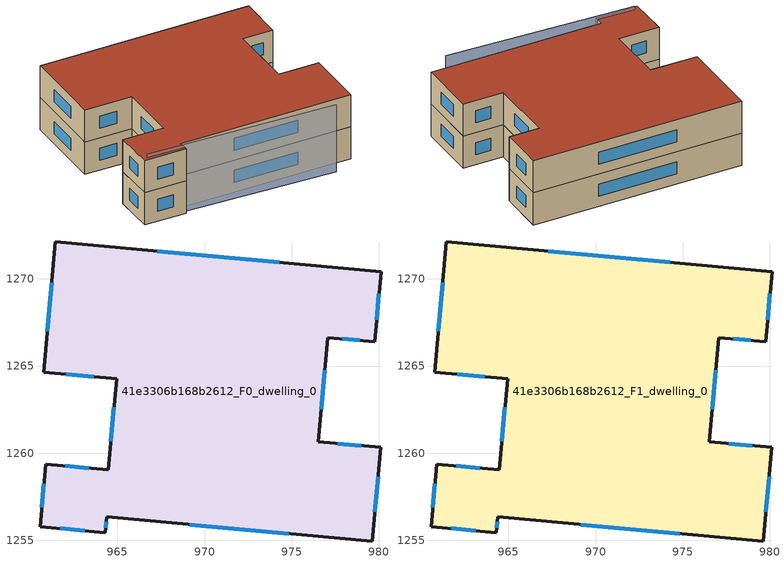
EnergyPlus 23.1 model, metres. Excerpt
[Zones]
41e3306b168b2612_F0_dwelling_0
 floor ground (EU_floor_Construction): 980.12,1270.42 979.76,1266.39 977.07,1266.64 976.52,1260.66 980.11,1260.33 979.62,1254.95 964.38,1256.34 964.29,1255.45 960.56,1255.79 960.89,1259.37 964.47,1259.05 964.95,1264.28 960.77,1264.66 961.45,1272.13 z0
 wall outside (EU_wall_Construction): 960.77,1264.66 964.95,1264.28 964.47,1259.05 960.89,1259.37 960.56,1255.79 964.29,1255.45 964.38,1256.34 979.62,1254.95 980.11,1260.33 976.52,1260.66 977.07,1266.64 979.76,1266.39 980.12,1270.42 961.45,1272.13 960.77,1264.66 z0:3
 window (EU_Window_Construction): 962.08,1264.54 963.64,1264.4 / 961.23,1269.79 960.98,1267 / 974.27,1270.96 967.3,1271.59 / 979.87,1267.65 980.01,1269.16 / 977.91,1266.56 978.91,1266.47 / 976.69,1262.53 976.9,1264.76 / 978.98,1260.43 977.65,1260.56 / 979.77,1256.64 979.95,1258.65 / 969.15,1255.91 974.84,1255.39 / 964.32,1255.73 964.35,1256.06 / 961.73,1255.68 963.12,1255.55 / 960.78,1258.25 960.66,1256.91 / 963.35,1259.15 962.01,1259.27 / 964.8,1262.64 964.62,1260.68 z0.94:2.06
41e3306b168b2612_F1_dwelling_0
 floor to 41e3306b168b2612_F0_dwelling_0 (EU_floor_Construction): 980.12,1270.42 979.76,1266.39 977.07,1266.64 976.52,1260.66 980.11,1260.33 979.62,1254.95 964.38,1256.34 964.29,1255.45 960.56,1255.79 960.89,1259.37 964.47,1259.05 964.95,1264.28 960.77,1264.66 961.45,1272.13 z3
 wall outside (EU_wall_Construction): 960.77,1264.66 964.95,1264.28 964.47,1259.05 960.89,1259.37 960.56,1255.79 964.29,1255.45 964.38,1256.34 979.62,1254.95 980.11,1260.33 976.52,1260.66 977.07,1266.64 979.76,1266.39 980.12,1270.42 961.45,1272.13 960.77,1264.66 z3:6
 window (EU_Window_Construction): 962.08,1264.54 963.64,1264.4 / 961.23,1269.79 960.98,1267 / 974.27,1270.96 967.3,1271.59 / 979.87,1267.65 980.01,1269.16 / 977.91,1266.56 978.91,1266.47 / 976.69,1262.53 976.9,1264.76 / 978.98,1260.43 977.65,1260.56 / 979.77,1256.64 979.95,1258.65 / 969.15,1255.91 974.84,1255.39 / 964.32,1255.73 964.35,1256.06 / 961.73,1255.68 963.12,1255.55 / 960.78,1258.25 960.66,1256.91 / 963.35,1259.15 962.01,1259.27 / 964.8,1262.64 964.62,1260.68 z3.94:5.06
 roof outside (EU_roof_Construction): 979.62,1254.95 980.11,1260.33 976.52,1260.66 977.07,1266.64 979.76,1266.39 980.12,1270.42 961.45,1272.13 960.77,1264.66 964.95,1264.28 964.47,1259.05 960.89,1259.37 960.56,1255.79 964.29,1255.45 964.38,1256.34 z6
shading: 961.03,1256.12 977.57,1253.99 z0:6.3
[Building]
EU S2 Campaign: North Axis=0; Terrain=City; Solar Distribution=FullExterior
[Site:Location]
Cape.Town.Intl.AP: Latitude=-33.965; Longitude=18.602; Time Zone=2; Elevation=46
[SizingPeriod:WeatherFileDays]
AnnualSizingPeriod: Begin Month=1; Begin Day of Month=1; End Month=12; End Day of Month=31; Day of Week for Start Day=Monday; Use Weather File Daylight Saving Period=No; Use Weather File Rain and Snow Indicators=No
[MATERIAL]
EU_InternalMass_Material: Roughness=MediumRough; Thickness=0.1; Conductivity=1; Density=1800; Specific Heat=900; Thermal Absorptance=0.9; Solar Absorptance=0.7; Visible Absorptance=0.7
[MATERIAL:NOMASS] Roughness=MediumRough; Thermal Absorptance=0.9; Solar Absorptance=0.7; Visible Absorptance=0.7
Name | Thermal Resistance
EU_wall_NoMass | 0.493876
EU_roof_NoMass | 0.449382
EU_floor_NoMass | 0.631313
[WINDOWMATERIAL:SIMPLEGLAZINGSYSTEM]
EU_Window_SimpleGlazing: UFactor=4.4; Solar Heat Gain Coefficient=0.85; Visible Transmittance=0.85
[CONSTRUCTION]
EU_wall_Construction: EU_wall_NoMass
EU_roof_Construction: EU_roof_NoMass
EU_floor_Construction: EU_floor_NoMass
EU_Window_Construction: EU_Window_SimpleGlazing
EU_InternalMass_Construction: EU_InternalMass_Material
[ZONE] Type=1; Multiplier=1; Ceiling Height=autocalculate; Floor Area=autocalculate; Part of Total Floor Area=Yes
Name | Volume
41e3306b168b2612_F0_dwelling_0 | 774.552
41e3306b168b2612_F1_dwelling_0 | 774.553
[INTERNALMASS] Construction=EU_InternalMass_Construction; Surface Area=258.184
Name | Zone or ZoneList
41e3306b168b2612_F0_dwelling_0_EU_InternalMass | 41e3306b168b2612_F0_dwelling_0
41e3306b168b2612_F1_dwelling_0_EU_InternalMass | 41e3306b168b2612_F1_dwelling_0
[OTHEREQUIPMENT] Fuel Type=Electricity; Design Level Calculation Method=Watts/Area; Power per Zone Floor Area=1; Fraction Latent=0; Fraction Radiant=0; Fraction Lost=0; Carbon Dioxide Generation Rate=0; EndUse Subcategory=EU_Step8_InternalGains
Name | Zone or ZoneList or Space or SpaceList | Schedule
EU_Step8_InternalGain_41e3306b168b2612_F0_dwelling_0_f000 | 41e3306b168b2612_F0_dwelling_0 | EU_Step8_GainSchedule_41e3306b168b2612_F0_dwelling_0_f000
EU_Step8_InternalGain_41e3306b168b2612_F1_dwelling_0_f000 | 41e3306b168b2612_F1_dwelling_0 | EU_Step8_GainSchedule_41e3306b168b2612_F1_dwelling_0_f000
[ZONEVENTILATION:DESIGNFLOWRATE] Schedule=EU_AlwaysOn; Design Flow Rate Calculation Method=AirChanges/Hour; Air Changes per Hour=0.64; Ventilation Type=Natural; Fan Pressure Rise=0; Fan Total Efficiency=1; Constant Term Coefficient=1; Temperature Term Coefficient=0; Velocity Term Coefficient=0; Velocity Squared Term Coefficient=0; Minimum Indoor Temperature=-100; Maximum Indoor Temperature=100; Delta Temperature=-100; Minimum Outdoor Temperature=-100; Maximum Outdoor Temperature=100; Maximum Wind Speed=40
Name | Zone or ZoneList or Space or SpaceList
EU_ConstantAir_41e3306b168b2612_F0_dwelling_0 | 41e3306b168b2612_F0_dwelling_0
EU_ConstantAir_41e3306b168b2612_F1_dwelling_0 | 41e3306b168b2612_F1_dwelling_0
[HVACTEMPLATE:THERMOSTAT] Constant Heating Setpoint=20; Constant Cooling Setpoint=50
EU_HeatOnly_41e3306b168b2612_F0_dwelling_0; EU_HeatOnly_41e3306b168b2612_F1_dwelling_0
[HVACTEMPLATE:ZONE:IDEALLOADSAIRSYSTEM] System Availability Schedule=EU_AlwaysOn; Maximum Heating Supply Air Temperature=50; Minimum Cooling Supply Air Temperature=13; Maximum Heating Supply Air Humidity Ratio=0.0156; Minimum Cooling Supply Air Humidity Ratio=0.0077; Heating Limit=NoLimit; Cooling Limit=NoLimit; Heating Availability Schedule=EU_AlwaysOn; Cooling Availability Schedule=EU_CoolingOff; Dehumidification Control Type=ConstantSensibleHeatRatio; Cooling Sensible Heat Ratio=0.7; Dehumidification Setpoint=60; Humidification Control Type=None; Humidification Setpoint=30; Outdoor Air Method=None; Outdoor Air Flow Rate per Person=0.00944; Outdoor Air Flow Rate per Zone Floor Area=0; Outdoor Air Flow Rate per Zone=0; Demand Controlled Ventilation Type=None; Outdoor Air Economizer Type=NoEconomizer; Heat Recovery Type=None; Sensible Heat Recovery Effectiveness=0.7; Latent Heat Recovery Effectiveness=0.65
Name | Template Thermostat
41e3306b168b2612_F0_dwelling_0 | EU_HeatOnly_41e3306b168b2612_F0_dwelling_0
41e3306b168b2612_F1_dwelling_0 | EU_HeatOnly_41e3306b168b2612_F1_dwelling_0
[SIZING:ZONE] Zone Cooling Design Supply Air Temperature Input Method=SupplyAirTemperature; Zone Cooling Design Supply Air Temperature=13; Zone Heating Design Supply Air Temperature Input Method=SupplyAirTemperature; Zone Heating Design Supply Air Temperature=50; Zone Cooling Design Supply Air Humidity Ratio=0.008; Zone Heating Design Supply Air Humidity Ratio=0.008; Cooling Design Air Flow Method=DesignDay; Cooling Design Air Flow Rate=0; Cooling Minimum Air Flow per Zone Floor Area=0.000762; Cooling Minimum Air Flow=0; Cooling Minimum Air Flow Fraction=0.2; Heating Design Air Flow Method=DesignDay; Heating Design Air Flow Rate=0; Heating Maximum Air Flow per Zone Floor Area=0.002032; Heating Maximum Air Flow=0.141576; Heating Maximum Air Flow Fraction=0.3; Account for Dedicated Outdoor Air System=No; Dedicated Outdoor Air System Control Strategy=NeutralSupplyAir; Dedicated Outdoor Air Low Setpoint Temperature for Design=autosize; Dedicated Outdoor Air High Setpoint Temperature for Design=autosize; Zone Load Sizing Method=Sensible Load Only No Latent Load; Zone Latent Cooling Design Supply Air Humidity Ratio Input Method=HumidityRatioDifference; Zone Cooling Design Supply Air Humidity Ratio Difference=0.005; Zone Latent Heating Design Supply Air Humidity Ratio Input Method=HumidityRatioDifference; Zone Humidification Design Supply Air Humidity Ratio Difference=0.005
41e3306b168b2612_F0_dwelling_0; 41e3306b168b2612_F1_dwelling_0
[SCHEDULE:CONSTANT]
Name | Hourly Value
EU_AlwaysOn | 1
EU_CoolingOff | 0
[SCHEDULE:FILE] Column Number=1; Rows to Skip at Top=0; Number of Hours of Data=8760; Column Separator=Comma; Interpolate to Timestep=No; Minutes per Item=60; Adjust Schedule for Daylight Savings=Yes
Name | File
EU_Step8_GainSchedule_41e3306b168b2612_F0_dwelling_0_f000 | ../../schedules/41e3306b168b2612/41e3306b168b2612_F0_dwelling_0_f000_gain.csv
EU_Step8_GainSchedule_41e3306b168b2612_F1_dwelling_0_f000 | ../../schedules/41e3306b168b2612/41e3306b168b2612_F1_dwelling_0_f000_gain.csv
